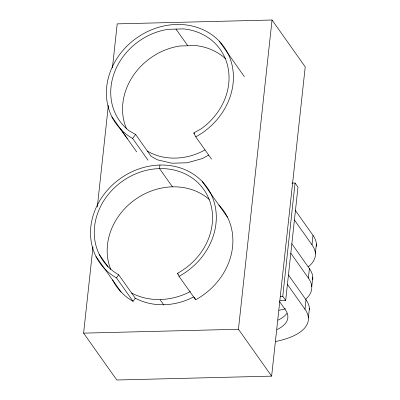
<?xml version="1.0" encoding="UTF-8"?>
<svg xmlns="http://www.w3.org/2000/svg" width="400" height="400" viewBox="0 0 400 400"><rect width="100%" height="100%" fill="white"/><g stroke="black" fill="none" stroke-linecap="round" stroke-linejoin="round"><path stroke-width="0.6" d="M112.42 67.96L117.205 23.87L272.04 20L305.23 66.865L271.635 376.13L116.8 380L83.61 333.135L92.99 246.81M97.305 207.065L108.37 105.22M159.935 165.04L159.55 168.61L172.455 186.835M271.635 376.13L238.445 329.265L272.04 20M280.065 300.57L285.685 300.43L282.76 296.295L295.065 183.015L291.945 183.09M285.685 300.43L297.99 187.145L295.065 183.015M275.635 341.51A82.465 32.09 6.2 0 0 304.985 309.23L306.01 299.785L288.45 274.99M305.675 299.19A82.465 32.09 6.2 0 0 308.375 278.025L309.4 268.585L291.84 243.785M308.285 266.785A82.465 32.09 6.2 0 0 311.985 244.795L313.01 235.35L295.45 210.555M308.365 317.85L309.39 308.41M311.755 286.65L312.78 277.21M315.365 253.415L316.39 243.975M118.68 274.775L135.275 298.21L133.08 301.345L116.485 277.91L118.68 274.775A61.695 53.735 -35.3 0 1 112.285 189.92A61.695 53.735 -35.3 0 1 202.43 187.665A61.695 53.735 -35.3 0 1 177.515 273.305L179.035 276.35L195.63 299.78A65.59 57.13 -35.3 0 0 218.85 204.96M147.995 160.175L132.6 138.44L135.605 134.44L129.34 130.94A61.695 53.735 -35.3 0 1 114.585 72.085A61.695 53.735 -35.3 0 1 168.12 29.32L183.48 28.89A61.695 53.735 -35.3 0 1 228.285 68.905A61.695 53.735 -35.3 0 1 201 128.935L193.78 132.91L195.775 136.865L211.525 159.105M205.05 149.86C187.86 159.745 164.755 161.455 147.405 151.105M208.74 155.07L202.405 158.555L187.16 162.785L171.8 163.215L157.36 159.815L151.095 156.31L135.605 134.44M190.42 291.53C172.32 301.045 149.955 302.75 131.585 293M193.54 296.97C175.595 306.36 153.445 307.82 135.275 298.21M280.26 296.36L282.76 296.295M83.61 333.135L238.445 329.265M219.225 41.105L244.365 76.67M175.98 29.1L187.78 45.765M294.425 219.995L311.985 244.795M290.81 253.225L308.375 278.025M193.78 132.91L194.495 133.92M287.425 284.43L304.985 309.23M202.255 181.53L227.44 217.155M279.23 301.115L285.32 309.72A61.85 24.065 6.2 0 1 277 329.585M111.89 116.815L127.285 138.55M120.565 129.13L136.675 151.875M177.515 273.305L178.23 274.315M160.18 299.835L163.87 305.045M99.39 254.63L107.995 266.785M95.975 256.495L121.16 292.125M194.365 297.245L195.63 299.78M126.57 128.94A61.695 53.735 -35.3 0 1 179.92 45.985L195.285 45.555A61.695 53.735 -35.3 0 1 225.54 58.73M132.6 138.44A66.24 57.695 -35.3 0 1 125.74 47.335A66.24 57.695 -35.3 0 1 222.525 44.915A66.24 57.695 -35.3 0 1 195.775 136.865M110.785 269.515A61.695 53.735 -35.3 0 1 135.085 199.61A61.695 53.735 -35.3 0 1 209.16 199.385M133.08 301.345A65.59 57.13 -35.3 0 1 112.57 279.93M116.485 277.91A65.59 57.13 -35.3 0 1 109.69 187.695A65.59 57.13 -35.3 0 1 205.525 185.3A65.59 57.13 -35.3 0 1 179.035 276.35M285.53 308.77A82.465 32.09 6.2 0 1 279.025 310.31M309.4 268.585A82.465 32.09 6.2 0 1 312.72 279.605M286.93 313.315A61.85 24.065 6.2 0 1 278.03 320.145M306.01 299.785A82.465 32.09 6.2 0 1 309.415 309.61M313.01 235.35A82.465 32.09 6.2 0 1 316.33 246.375"/></g></svg>
